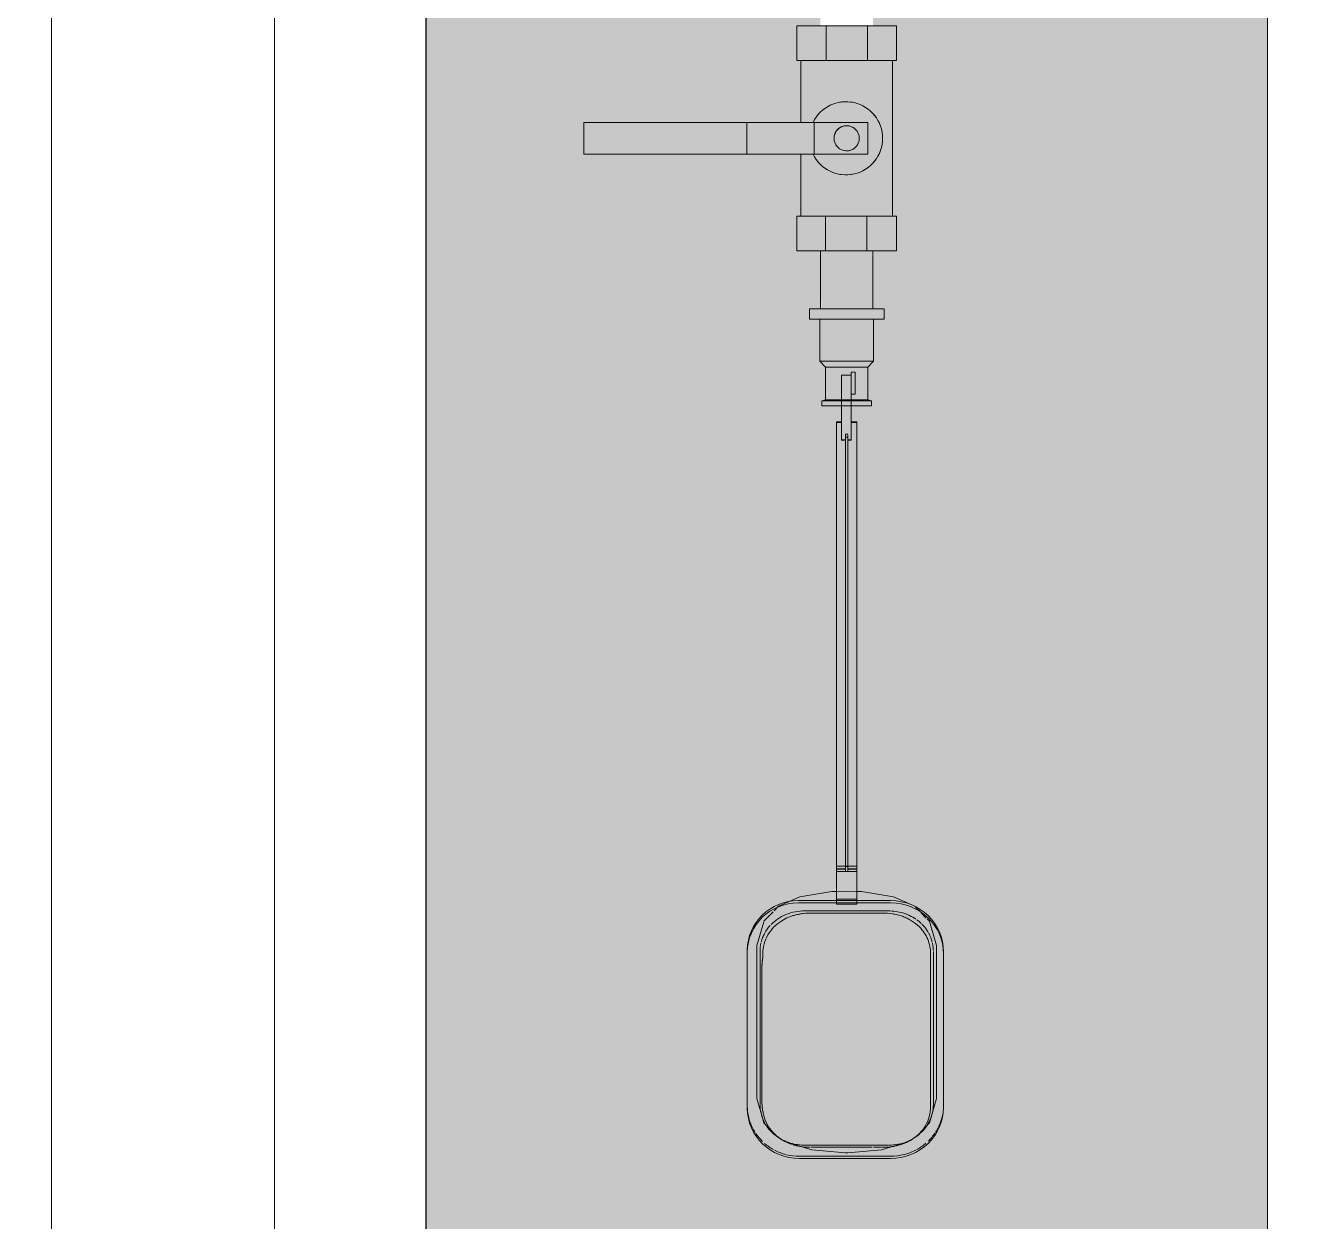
# Model space of a CAD drawing. Header units: metres. Extents: x 5 to 242, y -3 to 162.
# Drawn here: x 26.046 to 26.66, y 116.584 to 117.153 of the extents above; entities that cross this region are included whole.
import ezdxf

# ---------------------------------------------------------------- set-up
doc = ezdxf.new("R2010")
doc.units = ezdxf.units.M
doc.layers.add('1053_ARQ_BASE_MATADOURO_2_dwg', color=7, linetype='Continuous', lineweight=5, true_color=0x767676)
doc.layers.add('1053_ARQ_BASE_MATADOURO_dwg', color=7, linetype='Continuous', lineweight=5, true_color=0x767676)
for name, color, linetype, lineweight in [('A-DETL', 7, 'Continuous', 5), ('A-DETL-GENF', 7, 'Continuous', 5), ('A-PISO', 7, 'Continuous', 5), ('P-PIPE', 7, 'Continuous', 5), ('P-SANR-FIXT', 7, 'Continuous', 5)]:
    doc.layers.add(name, color=color, linetype=linetype, lineweight=lineweight)

# ---------------------------------------------------------------- blocks, each defined once
blk = doc.blocks.new('RES_Torneira de Boia haste ABS Fortlev - RES_Torneira de Boia haste ABS Fortlev-V3-CURRAL BOVINO')
at = {"layer": 'P-SANR-FIXT', "color": 9, "true_color": 0xc0c0c0}
for p, q in [((-0.01776, 0), (-0.01776, -0.00493)), ((0.01776, -0.00493), (0.01776, 0)), ((-0.01776, 0), (0.01776, 0)), ((0.01776, -0.00493), (-0.01776, -0.00493)), ((-0.01276, -0.00493), (-0.01276, -0.025)), ((0.01276, -0.025), (0.01276, -0.00493)), ((-0.01276, -0.025), (-0.01, -0.02776)), ((0.01276, -0.025), (-0.01276, -0.025)), ((-0.01, -0.02776), (-0.01, -0.04328)), ((0.01, -0.02776), (-0.01, -0.02776)), ((0.01, -0.02776), (0.01276, -0.025)), ((0.01, -0.04328), (0.01, -0.02776)), ((-0.01, -0.04328), (-0.01186, -0.04378)), ((-0.01186, -0.04378), (-0.01186, -0.04613)), ((0.01186, -0.04378), (-0.01186, -0.04378)), ((0.01186, -0.04613), (-0.01186, -0.04613)), ((0.01, -0.04328), (-0.01, -0.04328)), ((-0.00248, -0.05848), (-0.00248, -0.04613)), ((0.00219, -0.04613), (0.00219, -0.05848)), ((0.01186, -0.04378), (0.01, -0.04328)), ((0.01186, -0.04613), (0.01186, -0.04378)), ((-0.00478, -0.05388), (-0.00478, -0.05412)), ((-0.00248, -0.05388), (-0.00478, -0.05388)), ((-0.00478, -0.05412), (-0.00248, -0.05412)), ((-0.00478, -0.26663), (-0.00478, -0.05412)), ((0.00477, -0.05388), (0.00219, -0.05388)), ((0.00219, -0.05412), (0.00477, -0.05412)), ((0.00477, -0.05412), (0.00477, -0.05388)), ((0.00477, -0.26663), (0.00477, -0.05412)), ((-0.00248, -0.05848), (-0.00248, -0.06259)), ((-0.00053, -0.06102), (0.00053, -0.06102)), ((-0.00053, -0.26769), (-0.00053, -0.06102)), ((0.00053, -0.26769), (0.00053, -0.06102)), ((0.00219, -0.06259), (0.00219, -0.05848)), ((-0.00248, -0.06163), (-0.00248, -0.06255)), ((-0.00053, -0.06238), (-0.00248, -0.06238)), ((-0.00248, -0.06255), (-0.00053, -0.06255)), ((-0.00248, -0.06259), (-0.00053, -0.06259)), ((0.00219, -0.06238), (0.00053, -0.06238)), ((0.00053, -0.06255), (0.00219, -0.06255)), ((0.00053, -0.06259), (0.00219, -0.06259)), ((0.00219, -0.06255), (0.00219, -0.06163)), ((-0.00053, -0.26663), (-0.00478, -0.26663)), ((-0.00478, -0.26663), (-0.00478, -0.26769)), ((-0.00478, -0.26769), (0.00477, -0.26769)), ((-0.00478, -0.28324), (-0.00478, -0.26769)), ((0.00053, -0.26769), (-0.00053, -0.26769)), ((0.00477, -0.26663), (0.00053, -0.26663)), ((0.00477, -0.26769), (0.00477, -0.26663)), ((0.00477, -0.26769), (0.00477, -0.28324)), ((-0.02292, -0.28153), (-0.00478, -0.28153)), ((0.00477, -0.28153), (0.02089, -0.28153)), ((-0.00478, -0.28256), (-0.02292, -0.28256)), ((0, -0.28745), (-0.01693, -0.28745)), ((0.00477, -0.28324), (-0.00478, -0.28324)), ((0.01693, -0.28745), (0, -0.28745)), ((0.02089, -0.28256), (0.00477, -0.28256)), ((-0.04724, -0.30502), (-0.04724, -0.30606)), ((-0.04724, -0.30606), (-0.04724, -0.30502)), ((-0.04724, -0.30606), (-0.04724, -0.38018)), ((0.04606, -0.30687), (0.04606, -0.30583)), ((0.04606, -0.30583), (0.04606, -0.30667)), ((-0.04028, -0.37794), (-0.04028, -0.31282)), ((-0.03991, -0.30677), (-0.03991, -0.30878)), ((0.03991, -0.37951), (0.03991, -0.30677)), ((0.04606, -0.37981), (0.04606, -0.30687)), ((-0.03933, -0.38716), (-0.03401, -0.39308)), ((0.03933, -0.38716), (0.03401, -0.39308)), ((-0.02246, -0.40413), (0.02088, -0.40413))]:
    blk.add_line(p, q, dxfattribs=at)
at = {"layer": 'P-SANR-FIXT', "color": 254, "true_color": 0xd3d3d3}
for p, q in [((-0.01776, 0), (-0.01256, 0)), ((-0.01651, -0.00493), (-0.01776, -0.00493)), ((-0.01294, -0.00493), (-0.01641, -0.00493)), ((-0.00974, -0.00493), (-0.01275, -0.00493)), ((0, -0.00493), (-0.00902, -0.00493)), ((0.00902, -0.00493), (0, -0.00493)), ((0.01275, -0.00493), (0.00974, -0.00493)), ((0.01256, 0), (0.01776, 0)), ((0.01776, -0.00493), (0.01294, -0.00493)), ((0.00313, -0.03022), (0.00219, -0.03025)), ((0.00219, -0.03025), (0.00219, -0.04064)), ((0.00219, -0.03025), (0.00219, -0.03076)), ((0.00403, -0.03017), (0.00343, -0.0302)), ((0.00403, -0.04071), (0.00403, -0.03017)), ((0.00403, -0.03076), (0.00403, -0.03017)), ((0.00219, -0.03166), (-0.00248, -0.03166)), ((-0.00248, -0.03166), (-0.00248, -0.03172)), ((-0.00248, -0.03167), (-0.00248, -0.03181)), ((-0.00248, -0.03172), (-0.00248, -0.03195)), ((-0.00248, -0.03195), (-0.00248, -0.03236)), ((-0.00248, -0.03236), (-0.00248, -0.03292)), ((-0.00248, -0.03292), (-0.00248, -0.0336)), ((-0.00248, -0.0336), (-0.00248, -0.03435)), ((-0.00248, -0.03435), (-0.00248, -0.03513)), ((-0.00248, -0.03513), (-0.00248, -0.0359)), ((-0.00248, -0.04328), (-0.00248, -0.0359)), ((0.00219, -0.03076), (0.00219, -0.03152)), ((0.00219, -0.03236), (0.00219, -0.03166)), ((0.00219, -0.03513), (0.00219, -0.03236)), ((0.00219, -0.0359), (0.00219, -0.03513)), ((0.00219, -0.0359), (0.00219, -0.04031)), ((0.00403, -0.03763), (0.00403, -0.03076)), ((0.00219, -0.04031), (0.00219, -0.04064)), ((0.00219, -0.04031), (0.00219, -0.04328)), ((0.00219, -0.04064), (0.00313, -0.04067)), ((0.00313, -0.04067), (0.00403, -0.04071)), ((0.00403, -0.04013), (0.00403, -0.03763)), ((0.00403, -0.04071), (0.00403, -0.04013)), ((-0.00839, -0.04613), (-0.01186, -0.04613)), ((0, -0.04613), (-0.00839, -0.04613)), ((-0.00248, -0.04613), (-0.00248, -0.04378)), ((-0.00248, -0.04613), (-0.00248, -0.05358)), ((0.01186, -0.04613), (0, -0.04613)), ((0.00219, -0.04378), (0.00219, -0.04613)), ((0.00219, -0.05358), (0.00219, -0.04613)), ((-0.00478, -0.26639), (-0.00478, -0.05412)), ((-0.00248, -0.05388), (-0.00248, -0.05412)), ((-0.00248, -0.05412), (-0.00248, -0.06163)), ((0.00219, -0.05412), (0.00219, -0.05388)), ((0.00219, -0.06163), (0.00219, -0.05412)), ((0.00477, -0.05412), (0.00477, -0.26639)), ((0.00053, -0.05973), (-0.00053, -0.05973)), ((-0.00053, -0.05973), (-0.00053, -0.06091)), ((-0.00053, -0.06102), (-0.00053, -0.05973)), ((-0.00053, -0.06102), (-0.00053, -0.06259)), ((0.00053, -0.06255), (0.00053, -0.06003)), ((0.00053, -0.06091), (0.00053, -0.06005)), ((0.00053, -0.06177), (0.00053, -0.06102)), ((0.00053, -0.06238), (0.00053, -0.06103)), ((-0.00248, -0.06238), (-0.00248, -0.06163)), ((-0.00248, -0.06187), (-0.00248, -0.06238)), ((-0.00053, -0.06255), (-0.00053, -0.06177)), ((-0.00053, -0.06181), (-0.00053, -0.06238)), ((-0.00053, -0.26663), (-0.00053, -0.06255)), ((0.00053, -0.06259), (0.00053, -0.06177)), ((0.00053, -0.26663), (0.00053, -0.06255)), ((0.00219, -0.06163), (0.00219, -0.06238)), ((0.00219, -0.06238), (0.00219, -0.06187)), ((-0.00478, -0.2652), (-0.00478, -0.26663)), ((-0.00478, -0.26639), (-0.00053, -0.26639)), ((-0.00478, -0.28075), (-0.00478, -0.26663)), ((-0.00054, -0.2652), (-0.00477, -0.2652)), ((0.00053, -0.2652), (-0.00053, -0.2652)), ((-0.00053, -0.26533), (0.00053, -0.26533)), ((-0.00053, -0.26769), (-0.00053, -0.26663)), ((0.00053, -0.26639), (0.00476, -0.26639)), ((0.00053, -0.26663), (0.00053, -0.26769)), ((0.00475, -0.2652), (0.00054, -0.2652)), ((0.00477, -0.26663), (0.00477, -0.2652)), ((0.00477, -0.28075), (0.00477, -0.26663)), ((-0.00478, -0.27717), (0, -0.27701)), ((-0.00478, -0.28075), (0.00477, -0.28075)), ((-0.00478, -0.28153), (-0.00478, -0.28075)), ((-0.00478, -0.28153), (0.00477, -0.28153)), ((-0.00478, -0.28256), (-0.00478, -0.28153)), ((0.00477, -0.27717), (0, -0.27701)), ((0.00477, -0.28075), (0.00477, -0.28153)), ((0.00477, -0.28153), (0.00477, -0.28256)), ((-0.03933, -0.29134), (-0.03501, -0.28691)), ((-0.01978, -0.28642), (0, -0.28642)), ((0.00477, -0.28256), (-0.00478, -0.28256)), ((-0.00478, -0.28324), (-0.00478, -0.28256)), ((0, -0.28642), (0.01978, -0.28642)), ((0.00477, -0.28256), (0.00477, -0.28324)), ((0.03517, -0.28707), (0.03277, -0.28462)), ((0.03785, -0.28983), (0.03541, -0.28732)), ((-0.04266, -0.30287), (-0.03942, -0.29165)), ((-0.04724, -0.37915), (-0.04724, -0.30606)), ((-0.04266, -0.30287), (-0.04266, -0.3065)), ((-0.04266, -0.30667), (-0.04266, -0.37562)), ((-0.0412, -0.30665), (-0.0412, -0.30574)), ((-0.0412, -0.37823), (-0.0412, -0.30667)), ((0.0412, -0.30574), (0.0412, -0.30667)), ((0.04266, -0.30667), (0.04266, -0.30287)), ((-0.04028, -0.31282), (-0.04028, -0.37768)), ((0.0412, -0.30679), (0.0412, -0.37848)), ((0.04266, -0.37562), (0.04266, -0.30681)), ((0.04606, -0.30687), (0.04606, -0.37878)), ((-0.04266, -0.37562), (-0.04125, -0.38048)), ((0.04266, -0.37562), (0.03933, -0.38716)), ((-0.04118, -0.38073), (-0.03933, -0.38716)), ((0, -0.3978), (-0.01978, -0.3978)), ((0.01978, -0.3978), (0, -0.3978)), ((0.02088, -0.40309), (-0.02236, -0.40309)), ((-0.01693, -0.39883), (0, -0.39883)), ((0, -0.39883), (0.01209, -0.39883)), ((0.01272, -0.39883), (0.01652, -0.39883))]:
    blk.add_line(p, q, dxfattribs=at)
at = {"layer": 'P-SANR-FIXT', "color": 254, "true_color": 0xe0e0e0}
for p, q in [((-0.01061, -0.00493), (-0.01275, -0.00493)), ((-0.01036, -0.00493), (-0.01256, -0.00493)), ((-0.00729, -0.00493), (-0.0095, -0.00493)), ((-0.00709, -0.00493), (-0.00902, -0.00493)), ((0.0068, -0.00493), (-0.0068, -0.00493)), ((0.00663, -0.00493), (-0.00663, -0.00493)), ((0.00902, -0.00493), (0.00709, -0.00493)), ((0.0095, -0.00493), (0.00729, -0.00493)), ((0.01256, -0.00493), (0.01036, -0.00493)), ((0.01275, -0.00493), (0.01061, -0.00493)), ((-0.01229, -0.025), (-0.01276, -0.025)), ((0.01276, -0.025), (-0.01179, -0.025)), ((0.01, -0.02776), (-0.01, -0.02776)), ((-0.00248, -0.0336), (-0.00248, -0.04328)), ((0.00219, -0.03213), (0.00219, -0.03181)), ((0.00219, -0.03513), (0.00219, -0.0336)), ((0.00219, -0.03435), (0.00219, -0.03513)), ((0.00219, -0.03591), (0.00219, -0.03522)), ((0.00219, -0.04328), (0.00219, -0.03522)), ((0.00219, -0.04013), (0.00219, -0.03639)), ((0.00219, -0.04031), (0.00219, -0.04013)), ((0.01186, -0.04378), (-0.01186, -0.04378)), ((0.01, -0.04328), (-0.01, -0.04328)), ((-0.00248, -0.04378), (-0.00248, -0.04613)), ((0.00219, -0.04613), (0.00219, -0.04378)), ((-0.00248, -0.0541), (-0.00248, -0.05849)), ((-0.00248, -0.06163), (-0.00248, -0.05412)), ((0.00219, -0.05849), (0.00219, -0.0541)), ((0.00219, -0.05412), (0.00219, -0.06163)), ((-0.00248, -0.05886), (-0.00248, -0.05972)), ((-0.00248, -0.06007), (-0.00248, -0.0608)), ((-0.00053, -0.06177), (-0.00053, -0.06102)), ((-0.00053, -0.06103), (-0.00053, -0.06177)), ((0.00219, -0.05972), (0.00219, -0.05886)), ((0.00219, -0.0608), (0.00219, -0.06007)), ((-0.00053, -0.26533), (-0.00053, -0.06255)), ((-0.00053, -0.26639), (-0.00053, -0.06255)), ((0.00053, -0.26639), (0.00053, -0.06255)), ((0.00053, -0.26533), (0.00053, -0.06255)), ((-0.00478, -0.26663), (-0.00478, -0.2652)), ((-0.00478, -0.26663), (-0.00478, -0.26639)), ((-0.00053, -0.26639), (-0.00053, -0.26533)), ((0.00053, -0.26533), (0.00053, -0.26639)), ((0.00477, -0.26663), (0.00477, -0.2652)), ((0.00477, -0.26639), (0.00477, -0.26663))]:
    blk.add_line(p, q, dxfattribs=at)
at = {"layer": 'P-SANR-FIXT', "color": 254, "true_color": 0xe9e9e9}
blk.add_line((-0.00248, -0.03181), (-0.00248, -0.03213), dxfattribs=at)
at = {"layer": 'P-SANR-FIXT', "color": 7, "true_color": 0xefefef}
for p, q in [((-0.00248, -0.03213), (-0.00248, -0.03262)), ((0.00219, -0.03262), (0.00219, -0.03213))]:
    blk.add_line(p, q, dxfattribs=at)
at = {"layer": 'P-SANR-FIXT', "color": 254, "true_color": 0xd3d3d3, "flags": 128}
for points in [[(-0.03452, -0.28641), (-0.03238, -0.28422), (-0.02773, -0.28214)], [(0.04266, -0.30287), (0.03933, -0.29134), (0.03821, -0.29019)]]:
    blk.add_lwpolyline(points, dxfattribs=at)
at = {"layer": 'P-SANR-FIXT', "color": 9, "true_color": 0xc0c0c0, "flags": 128}
for points in [[(-0.0273, -0.28195), (-0.02231, -0.27971), (-0.00704, -0.27724), (-0.00478, -0.27717)], [(0.03238, -0.28422), (0.02231, -0.27971), (0.00704, -0.27724), (0.00477, -0.27717)], [(-0.02906, -0.39621), (-0.01661, -0.40009), (-0.00062, -0.40148), (0, -0.40148)], [(0.02906, -0.39621), (0.0166, -0.40009), (0.00062, -0.40148), (0, -0.40148)]]:
    blk.add_lwpolyline(points, dxfattribs=at)
at = {"layer": 'P-SANR-FIXT', "color": 9, "true_color": 0xc0c0c0}
for centre, major_axis, start_param, end_param in [((-0.02292, -0.30502), (-0.02432, 0), 4.712389, 6.283185), ((0.02089, -0.30583), (0.02516, 0), 0, 1.570796), ((-0.02292, -0.30606), (-0.02432, 0), 4.712389, 6.283185), ((0.02089, -0.30687), (0.02516, 0), 0, 1.570796), ((-0.01621, -0.31282), (-0.02407, 0), 6.10878, 6.283185), ((-0.02246, -0.38018), (0.02479, 0), 3.141593, 4.712389), ((-0.02058, -0.37794), (0.01969, 0), 3.141593, 3.414756), ((0.02088, -0.37981), (-0.02517, 0), 1.570796, 3.141593)]:
    blk.add_ellipse(centre, major_axis=major_axis, ratio=0.965926, start_param=start_param, end_param=end_param, dxfattribs=at)
at = {"layer": 'P-SANR-FIXT', "color": 254, "true_color": 0xd3d3d3}
for centre, major_axis, start_param, end_param in [((-0.02246, -0.37915), (0.02479, 0), 3.187684, 3.442263), ((0.02088, -0.37878), (0.02517, 0), 5.980889, 6.235986), ((0.02088, -0.37878), (-0.02517, 0), 3.098808, 3.141593), ((0.02088, -0.37878), (0.02517, 0), 5.724358, 5.96812), ((-0.02246, -0.37915), (0.02479, 0), 3.453591, 3.699502), ((-0.02246, -0.37915), (0.02479, 0), 3.7177, 3.926991), ((0.02088, -0.37878), (0.02517, 0), 5.497787, 5.704231), ((-0.02246, -0.37915), (0.02479, 0), 3.980101, 4.18879), ((0.02088, -0.37878), (0.02517, 0), 5.235988, 5.444011), ((-0.02246, -0.37915), (0.02479, 0), 4.210492, 4.45059), ((-0.02246, -0.37915), (0.02479, 0), 4.464124, 4.712389), ((0.02088, -0.37878), (0.02517, 0), 4.718906, 4.967777), ((0.02088, -0.37878), (0.02517, 0), 4.974188, 5.218268)]:
    blk.add_ellipse(centre, major_axis=major_axis, ratio=0.965926, start_param=start_param, end_param=end_param, dxfattribs=at)
at = {"layer": 'P-SANR-FIXT', "color": 9, "true_color": 0xc0c0c0}
for points, knots in [([(-0.01693, -0.28745), (-0.01815, -0.28744), (-0.01997, -0.28753), (-0.02235, -0.28789), (-0.02414, -0.28826), (-0.0259, -0.28876), (-0.02816, -0.2896), (-0.03051, -0.29079), (-0.03281, -0.29241), (-0.03519, -0.29453), (-0.03763, -0.29769), (-0.03949, -0.30209), (-0.03991, -0.30517), (-0.03991, -0.30677)], [-1, -1, -1, -1, -0.892857, -0.839286, -0.785714, -0.732143, -0.678571, -0.571429, -0.5, -0.428571, -0.285714, -0.142857, 0, 0, 0, 0]), ([(0.03991, -0.30677), (0.03991, -0.30557), (0.03967, -0.30324), (0.03862, -0.29986), (0.03692, -0.29673), (0.03438, -0.29365), (0.03154, -0.2914), (0.02871, -0.28987), (0.02647, -0.28894), (0.02415, -0.28825), (0.02095, -0.28761), (0.01856, -0.28743), (0.01693, -0.28745)], [-1, -1, -1, -1, -0.892857, -0.785714, -0.678571, -0.571429, -0.428571, -0.357143, -0.285714, -0.214286, -0.142857, 0, 0, 0, 0]), ([(0.0256, -0.3976), (0.0257, -0.39757), (0.02637, -0.39735), (0.02816, -0.39668), (0.03051, -0.3955), (0.0328, -0.39388), (0.03519, -0.39176), (0.03763, -0.3886), (0.03949, -0.3842), (0.03991, -0.38111), (0.03991, -0.37951)], [-0.7408646, -0.7408646, -0.7408646, -0.7408646, -0.7321429, -0.6785714, -0.5714286, -0.5, -0.4285714, -0.2857143, -0.1428571, 0, 0, 0, 0]), ([(-0.03955, -0.38307), (-0.0392, -0.3847), (-0.03812, -0.38775), (-0.03524, -0.39184), (-0.03205, -0.39454), (-0.02915, -0.39621), (-0.02725, -0.39704), (-0.02609, -0.39744), (-0.02572, -0.39756)], [-1, -1, -1, -1, -0.8333333, -0.6666667, -0.5, -0.4166667, -0.3333333, -0.2949157, -0.2949157, -0.2949157, -0.2949157])]:
    blk.add_open_spline(points, degree=3, knots=knots, dxfattribs=at)
at = {"layer": 'P-SANR-FIXT', "color": 254, "true_color": 0xd3d3d3}
for points in [[(-0.03293, -0.29034), (-0.03167, -0.28946), (-0.02894, -0.28799), (-0.02443, -0.28669), (-0.02135, -0.28641), (-0.01978, -0.28642)], [(-0.03895, -0.297), (-0.03824, -0.2957), (-0.03737, -0.29447), (-0.03637, -0.29336)], [(-0.03593, -0.29289), (-0.03502, -0.29194), (-0.03401, -0.29109), (-0.03293, -0.29034)], [(0.03329, -0.29059), (0.03407, -0.29116), (0.0348, -0.29177), (0.03548, -0.29244)], [(0.03579, -0.29274), (0.03599, -0.29294), (0.03618, -0.29315), (0.03637, -0.29336)], [(0.03637, -0.29336), (0.03736, -0.29445), (0.03821, -0.29565), (0.03892, -0.29693)], [(-0.04064, -0.30126), (-0.04045, -0.30054), (-0.03999, -0.29911), (-0.03936, -0.29774), (-0.039, -0.29708)], [(0.039, -0.29707), (0.03972, -0.2984), (0.04027, -0.29982), (0.04064, -0.30128)], [(-0.0412, -0.30574), (-0.0412, -0.30435), (-0.04104, -0.303), (-0.04074, -0.30168)], [(0.04075, -0.30175), (0.04102, -0.30291), (0.04116, -0.3041), (0.0412, -0.30531)], [(-0.0402, -0.31077), (-0.04025, -0.31133), (-0.04027, -0.31193), (-0.04028, -0.31256)], [(-0.03991, -0.30878), (-0.04003, -0.30933), (-0.04012, -0.30992), (-0.04018, -0.31055)], [(-0.04071, -0.38265), (-0.04103, -0.38129), (-0.0412, -0.37991), (-0.0412, -0.37848)], [(-0.04026, -0.37848), (-0.04025, -0.37875), (-0.04023, -0.37903), (-0.04021, -0.3793)], [(-0.04021, -0.3793), (-0.04016, -0.37994), (-0.04, -0.38121), (-0.03972, -0.38245), (-0.03955, -0.38307)], [(0.0412, -0.37848), (0.0412, -0.38001), (0.04101, -0.38151), (0.04064, -0.38296)], [(-0.039, -0.38715), (-0.03962, -0.38599), (-0.04012, -0.38476), (-0.04049, -0.38351)], [(-0.02194, -0.39845), (-0.02041, -0.3987), (-0.01887, -0.39883), (-0.0173, -0.39883)]]:
    blk.add_open_spline(points, degree=3, dxfattribs=at)
for points, knots in [([(0.01978, -0.28642), (0.02214, -0.28641), (0.02501, -0.28681), (0.02786, -0.28775), (0.02848, -0.28798), (0.02855, -0.28801)], [-1, -1, -1, -1, -0.7857143, -0.7321429, -0.7249179, -0.7249179, -0.7249179, -0.7249179]), ([(0.02887, -0.28814), (0.02922, -0.28829), (0.03063, -0.28891), (0.03198, -0.28968), (0.03293, -0.29034)], [-0.7142857, -0.7142857, -0.7142857, -0.7142857, -0.6785714, -0.5714286, -0.5714286, -0.5714286, -0.5714286]), ([(0.04051, -0.38343), (0.04035, -0.38399), (0.03978, -0.38568), (0.03896, -0.38729), (0.0383, -0.38832)], [-0.841406, -0.841406, -0.841406, -0.841406, -0.7857143, -0.6713458, -0.6713458, -0.6713458, -0.6713458]), ([(-0.0355, -0.39176), (-0.0358, -0.39147), (-0.0369, -0.39033), (-0.03785, -0.38906), (-0.03846, -0.38807)], [-0.4677413, -0.4677413, -0.4677413, -0.4677413, -0.4285714, -0.3192186, -0.3192186, -0.3192186, -0.3192186]), ([(-0.02948, -0.39581), (-0.02962, -0.39575), (-0.03082, -0.3952), (-0.03287, -0.39402), (-0.03457, -0.39265), (-0.03531, -0.39194)], [-0.6935535, -0.6935535, -0.6935535, -0.6935535, -0.6785714, -0.5714286, -0.4758722, -0.4758722, -0.4758722, -0.4758722]), ([(0.03796, -0.38883), (0.03748, -0.38954), (0.03667, -0.39057), (0.03577, -0.3915), (0.03545, -0.39181)], [-0.6521796, -0.6521796, -0.6521796, -0.6521796, -0.5714286, -0.5302787, -0.5302787, -0.5302787, -0.5302787]), ([(-0.01978, -0.3978), (-0.02213, -0.39781), (-0.025, -0.39741), (-0.02786, -0.39647), (-0.02849, -0.39623), (-0.02857, -0.3962)], [-1, -1, -1, -1, -0.7857143, -0.7321429, -0.724018, -0.724018, -0.724018, -0.724018]), ([(-0.02551, -0.39762), (-0.02515, -0.39773), (-0.02409, -0.39803), (-0.02302, -0.39826), (-0.02231, -0.39839)], [-0.2874964, -0.2874964, -0.2874964, -0.2874964, -0.25, -0.1788374, -0.1788374, -0.1788374, -0.1788374]), ([(0.01693, -0.39883), (0.01815, -0.39885), (0.01996, -0.39875), (0.02235, -0.3984), (0.02392, -0.39807), (0.02488, -0.39781), (0.02525, -0.3977)], [-1, -1, -1, -1, -0.8928571, -0.8392857, -0.7857143, -0.7518662, -0.7518662, -0.7518662, -0.7518662]), ([(0.03439, -0.39277), (0.03392, -0.39316), (0.03221, -0.39446), (0.02893, -0.39623), (0.02447, -0.39751), (0.02146, -0.3978), (0.01996, -0.3978)], [-0.4857725, -0.4857725, -0.4857725, -0.4857725, -0.4285714, -0.2857143, -0.1428571, -0.0054954, -0.0054954, -0.0054954, -0.0054954])]:
    blk.add_open_spline(points, degree=3, knots=knots, dxfattribs=at)
at = {"layer": 'P-SANR-FIXT', "color": 9, "true_color": 0xc0c0c0}
blk.add_open_spline([(-0.02886, -0.39608), (-0.02907, -0.39599), (-0.02927, -0.39591), (-0.02948, -0.39581)], degree=3, dxfattribs=at)
blk = doc.blocks.new('Valvula esfera BSP-PN30 - Válvula Esfera BSP - TupyValve - Válvula Esfera BSP TupyValve PN30 Plena-3956555-CURRAL BOVINO')
at = {"layer": 'P-PIPE'}
for p, q in [((-0.0237, 0.0905), (-0.00972, 0.0905)), ((-0.0237, 0.0905), (-0.0237, 0.074)), ((-0.00972, 0.0905), (0.00991, 0.0905)), ((-0.00972, 0.0905), (-0.00972, 0.074)), ((0.00991, 0.0905), (0.0237, 0.0905)), ((0.00991, 0.0905), (0.00991, 0.074)), ((0.0237, 0.0905), (0.0237, 0.074)), ((-0.00972, 0.074), (-0.0237, 0.074)), ((-0.0218, 0.074), (-0.0218, 0.0445)), ((0.00991, 0.074), (-0.00972, 0.074)), ((0.0237, 0.074), (0.00991, 0.074)), ((0.0218, 0), (0.0218, 0.074)), ((-0.125, 0.0445), (-0.0474, 0.0445)), ((-0.125, 0.0445), (-0.125, 0.0295)), ((-0.0474, 0.0445), (-0.0154, 0.0445)), ((-0.0474, 0.0445), (-0.0474, 0.0295)), ((-0.0154, 0.0445), (0.01, 0.0445)), ((-0.0154, 0.0445), (-0.0154, 0.0295)), ((0.01, 0.0445), (0.01, 0.0295)), ((-0.0474, 0.0295), (-0.125, 0.0295)), ((-0.0154, 0.0295), (-0.0474, 0.0295)), ((-0.0218, 0.0295), (-0.0218, 0)), ((0.01, 0.0295), (-0.0154, 0.0295)), ((-0.0237, 0), (-0.01002, 0)), ((-0.0237, 0), (-0.0237, -0.0165)), ((-0.01002, 0), (0.00962, 0)), ((-0.01002, 0), (-0.01002, -0.0165)), ((0.00962, 0), (0.0237, 0)), ((0.00962, 0), (0.00962, -0.0165)), ((0.0237, 0), (0.0237, -0.0165)), ((-0.01002, -0.0165), (-0.0237, -0.0165)), ((0.00962, -0.0165), (-0.01002, -0.0165)), ((0.0237, -0.0165), (0.00962, -0.0165))]:
    blk.add_line(p, q, dxfattribs=at)
for centre, radius, start, end in [((-0.00034, 0.037), 0.0174, 360, 154.28924), ((0, 0.037), 0.006, 360, 180), ((0, 0.037), 0.006, 45, 180), ((-0.00034, 0.037), 0.0174, 205.71076, 360), ((0, 0.037), 0.006, 180, 360), ((0, 0.037), 0.006, 180, 225), ((0, 0.037), 0.006, 255, 345)]:
    blk.add_arc(centre, radius, start, end, dxfattribs=at)
for points in [[(-0.01009, 0.05142), (-0.00986, 0.05157), (-0.00963, 0.05172), (-0.00939, 0.05186)], [(-0.00367, 0.05408), (-0.00336, 0.05414), (-0.00305, 0.05419), (-0.00274, 0.05423)], [(0.00178, 0.05426), (0.00209, 0.05423), (0.0024, 0.05418), (0.00271, 0.05413)], [(-0.0144, 0.04726), (-0.01419, 0.04754), (-0.01398, 0.04782), (-0.01376, 0.04809)], [(0.01299, 0.04818), (0.01322, 0.04791), (0.01343, 0.04763), (0.01364, 0.04735)], [(-0.01376, 0.02591), (-0.01398, 0.02618), (-0.01419, 0.02646), (-0.0144, 0.02674)], [(0.01364, 0.02665), (0.01343, 0.02637), (0.01322, 0.02609), (0.01299, 0.02582)], [(-0.00939, 0.02214), (-0.00963, 0.02228), (-0.00986, 0.02243), (-0.01009, 0.02258)], [(-0.00274, 0.01977), (-0.00305, 0.01981), (-0.00336, 0.01986), (-0.00367, 0.01992)], [(0.00271, 0.01987), (0.0024, 0.01982), (0.00209, 0.01977), (0.00177, 0.01974)]]:
    blk.add_open_spline(points, degree=3, dxfattribs=at)
for points, knots in [([(0.01556, 0.04411), (0.01569, 0.04379), (0.0159, 0.04327), (0.01607, 0.04274), (0.01613, 0.04254)], [0.86929058, 0.86929058, 0.86929058, 0.86929058, 0.88888889, 0.90070233, 0.90070233, 0.90070233, 0.90070233]), ([(0.01613, 0.03146), (0.01607, 0.03126), (0.0159, 0.03073), (0.01569, 0.03021), (0.01556, 0.02989)], [0.09929767, 0.09929767, 0.09929767, 0.09929767, 0.11111111, 0.13070942, 0.13070942, 0.13070942, 0.13070942])]:
    blk.add_open_spline(points, degree=3, knots=knots, dxfattribs=at)
blk = doc.blocks.new('1053_ARQ_BASE_MATADOURO_dwg-3625622-CURRAL BOVINO')
at = {"color": 253, "lineweight": 5, "true_color": 0xaaaaaa, "flags": 128}
for points in [[(127.54312, 109.81418), (127.14312, 109.81418), (127.14312, 117.31418), (127.32732, 117.31418)], [(127.35892, 117.31418), (127.54312, 117.31418), (127.54312, 109.81418)]]:
    blk.add_lwpolyline(points, dxfattribs=at)
blk = doc.blocks.new('1053_ARQ_BASE_MATADOURO_2_dwg-3637054-CURRAL BOVINO')
at = {"layer": 'A-PISO', "color": 253, "true_color": 0xaaaaaa}
for p, q in [((126.96512, 84.12815), (126.96512, 80.50315)), ((127.07112, 84.12815), (127.07112, 80.50315)), ((127.54312, 84.12815), (127.54312, 76.62815))]:
    blk.add_line(p, q, dxfattribs=at)
at = {"layer": 'A-PISO', "color": 253, "lineweight": 30, "true_color": 0xaaaaaa, "flags": 128}
blk.add_lwpolyline([(126.14312, 84.32642), (127.14312, 84.32642), (127.14312, 70.72642), (126.14312, 70.72642)], close=True, dxfattribs=at)
at = {"layer": 'A-PISO', "color": 253, "true_color": 0xaaaaaa, "flags": 128}
blk.add_lwpolyline([(127.14312, 80.50315), (127.14312, 84.12815), (127.32732, 84.12815)], dxfattribs=at)

msp = doc.modelspace()

# ---------------------------------------------------------------- hatches: boundary and pattern name
at = {"layer": 'A-DETL-GENF', "true_color": 0xbfdfff}
h = msp.add_hatch(color=254, dxfattribs=at)
h.paths.add_polyline_path([(36.30292, 99.21418), (36.50292, 99.21418), (36.50292, 103.21418), (36.41542, 103.21418), (36.41542, 103.17314), (36.42662, 103.17314), (36.42662, 103.15664), (36.42472, 103.15664), (36.42472, 103.08264), (36.42662, 103.08264), (36.42662, 103.06614), (36.41542, 103.06614), (36.41499, 103.02368), (36.39042, 103.02391), (36.39042, 103.06614), (36.37922, 103.06614), (36.37922, 103.08264), (36.38112, 103.08264), (36.38112, 103.11214), (36.30292, 103.11214), (36.30292, 101.90792)])
h.paths.add_polyline_path([(27.20292, 99.21418), (27.20292, 103.21418), (27.11542, 103.21418), (27.11542, 103.17314), (27.12662, 103.17314), (27.12662, 103.15664), (27.12472, 103.15664), (27.12472, 103.08264), (27.12662, 103.08264), (27.12662, 103.06614), (27.11542, 103.06614), (27.11499, 103.02368), (27.09042, 103.02391), (27.09042, 103.06614), (27.07922, 103.06614), (27.07922, 103.08264), (27.08112, 103.08264), (27.08112, 103.11214), (27.00292, 103.11214), (27.00292, 99.21418)])
h.paths.add_polyline_path([(40.55292, 99.21418), (40.75292, 99.21418), (40.75292, 103.21418), (40.66542, 103.21418), (40.66542, 103.17314), (40.67662, 103.17314), (40.67662, 103.15664), (40.67472, 103.15664), (40.67472, 103.08264), (40.67662, 103.08264), (40.67662, 103.06614), (40.66542, 103.06614), (40.66499, 103.02368), (40.64042, 103.02391), (40.64042, 103.06614), (40.62922, 103.06614), (40.62922, 103.08264), (40.63112, 103.08264), (40.63112, 103.11214), (40.55292, 103.11214), (40.55292, 100.22422)])
h.paths.add_polyline_path([(29.75292, 99.21418), (29.95292, 99.21418), (29.95292, 103.21418), (29.86542, 103.21418), (29.86542, 103.17314), (29.87662, 103.17314), (29.87662, 103.15664), (29.87472, 103.15664), (29.87472, 103.08264), (29.87662, 103.08264), (29.87662, 103.06614), (29.86542, 103.06614), (29.86499, 103.02368), (29.84042, 103.02391), (29.84042, 103.06614), (29.82922, 103.06614), (29.82922, 103.08264), (29.83112, 103.08264), (29.83112, 103.11214), (29.75292, 103.11214), (29.75292, 100.35821)])
h.paths.add_polyline_path([(40.55727, 103.12714), (40.63112, 103.12714), (40.63112, 103.15664), (40.62922, 103.15664), (40.62922, 103.17314), (40.64042, 103.17314), (40.64042, 103.21418), (40.55292, 103.21418), (40.55292, 103.12714)])
h.paths.add_polyline_path([(36.30727, 103.12714), (36.38112, 103.12714), (36.38112, 103.15664), (36.37922, 103.15664), (36.37922, 103.17314), (36.39042, 103.17314), (36.39042, 103.21418), (36.30292, 103.21418), (36.30292, 103.12714)])
h.paths.add_polyline_path([(29.75727, 103.12714), (29.83112, 103.12714), (29.83112, 103.15664), (29.82922, 103.15664), (29.82922, 103.17314), (29.84042, 103.17314), (29.84042, 103.21418), (29.75292, 103.21418), (29.75292, 103.12714)])
h.paths.add_polyline_path([(27.00292, 103.12714), (27.08112, 103.12714), (27.08112, 103.15664), (27.07922, 103.15664), (27.07922, 103.17314), (27.09042, 103.17314), (27.09042, 103.21418), (27.00292, 103.21418)])
h.paths.add_polyline_path([(21.87615, 106.81418), (22.88663, 106.81418), (22.88663, 107.21418), (17.73663, 107.21418), (17.73663, 107.02668), (17.90313, 107.02668), (17.90313, 107.03788), (17.91963, 107.03788), (17.91963, 107.03598), (17.99363, 107.03598), (17.99363, 107.03788), (18.01013, 107.03788), (18.01013, 107.02668), (18.03663, 107.02626), (18.0364, 107.00168), (18.01013, 107.00168), (18.01013, 106.99048), (17.99363, 106.99048), (17.99363, 106.99238), (17.96413, 106.99238), (17.96413, 106.88918), (17.94913, 106.88918), (17.94899, 106.99238), (17.91963, 106.99238), (17.91963, 106.99048), (17.90313, 106.99048), (17.90313, 107.00168), (17.73663, 107.00168), (17.73663, 106.81418), (21.87371, 106.81418)])
h.paths.add_polyline_path([(18.06574, 109.81418), (18.13663, 109.81418), (18.13663, 117.31418), (17.94913, 117.31393), (17.94913, 117.15268), (17.96033, 117.15268), (17.96033, 117.13618), (17.95843, 117.13618), (17.95843, 117.06218), (17.96033, 117.06218), (17.96033, 117.04568), (17.94913, 117.04568), (17.9487, 117.01813), (17.92413, 117.01836), (17.92413, 117.04568), (17.91293, 117.04568), (17.91293, 117.06218), (17.91483, 117.06218), (17.91483, 117.09168), (17.81163, 117.09168), (17.81163, 117.10668), (17.91483, 117.10668), (17.91483, 117.13618), (17.91293, 117.13618), (17.91293, 117.15268), (17.92413, 117.15268), (17.92413, 117.31418), (17.74134, 117.31418), (17.74134, 109.81418)])
h.paths.add_polyline_path([(26.23663, 109.81418), (26.63663, 109.81418), (26.63663, 117.31418), (26.44913, 117.31393), (26.44913, 117.15268), (26.46033, 117.15268), (26.46033, 117.13618), (26.45843, 117.13618), (26.45843, 117.06218), (26.46033, 117.06218), (26.46033, 117.04568), (26.44913, 117.04568), (26.4487, 117.01813), (26.42413, 117.01836), (26.42413, 117.04568), (26.41293, 117.04568), (26.41293, 117.06218), (26.41483, 117.06218), (26.41483, 117.09168), (26.31163, 117.09168), (26.31163, 117.10668), (26.41483, 117.10668), (26.41483, 117.13618), (26.41293, 117.13618), (26.41293, 117.15268), (26.42413, 117.15268), (26.42413, 117.31418), (26.23663, 117.31418), (26.23663, 112.92451)])
h = msp.add_hatch(color=254, dxfattribs=at)
h.paths.add_polyline_path([(40.6429, 103.06614), (40.67662, 103.06614), (40.67662, 103.08264), (40.67472, 103.08264), (40.67472, 103.15664), (40.67662, 103.15664), (40.67662, 103.17314), (40.62922, 103.17314), (40.62922, 103.15664), (40.63112, 103.15664), (40.63112, 103.12714), (40.55292, 103.12714), (40.55292, 103.11214), (40.63112, 103.11214), (40.63112, 103.08264), (40.62922, 103.08264), (40.62922, 103.06614), (40.63752, 103.06614)])
h.paths.add_polyline_path([(36.39612, 103.06614), (36.42662, 103.06614), (36.42662, 103.08264), (36.42472, 103.08264), (36.42472, 103.15664), (36.42662, 103.15664), (36.42662, 103.17314), (36.37922, 103.17314), (36.37922, 103.15664), (36.38112, 103.15664), (36.38112, 103.12714), (36.30292, 103.12714), (36.30292, 103.11214), (36.38112, 103.11214), (36.38112, 103.08264), (36.37922, 103.08264), (36.37922, 103.06614), (36.3929, 103.06614)])
h.paths.add_polyline_path([(29.82922, 103.06614), (29.87662, 103.06614), (29.87662, 103.08264), (29.87472, 103.08264), (29.87472, 103.15664), (29.87662, 103.15664), (29.87662, 103.17314), (29.82922, 103.17314), (29.82922, 103.15664), (29.83112, 103.15664), (29.83112, 103.12714), (29.75292, 103.12714), (29.75292, 103.11214), (29.83112, 103.11214), (29.83112, 103.08264), (29.82922, 103.08264)])
h.paths.add_polyline_path([(27.08752, 103.06614), (27.12662, 103.06614), (27.12662, 103.08264), (27.12472, 103.08264), (27.12472, 103.15664), (27.12662, 103.15664), (27.12662, 103.17314), (27.07922, 103.17314), (27.07922, 103.15664), (27.08112, 103.15664), (27.08112, 103.12714), (27.00292, 103.12714), (27.00292, 103.11214), (27.08112, 103.11214), (27.08112, 103.08264), (27.07922, 103.08264), (27.07922, 103.06614)])
h.paths.add_polyline_path([(17.94913, 106.88918), (17.96413, 106.88918), (17.96413, 106.99238), (17.99363, 106.99238), (17.99363, 106.99048), (18.01013, 106.99048), (18.01013, 107.03788), (17.99363, 107.03788), (17.99363, 107.03598), (17.91963, 107.03598), (17.91963, 107.03788), (17.90313, 107.03788), (17.90313, 106.99048), (17.91963, 106.99048), (17.91963, 106.99238), (17.94913, 106.99238), (17.94913, 106.89981)])
h.paths.add_polyline_path([(17.94625, 117.04568), (17.96033, 117.04568), (17.96033, 117.06218), (17.95843, 117.06218), (17.95843, 117.13618), (17.96033, 117.13618), (17.96033, 117.15268), (17.91293, 117.15268), (17.91293, 117.13618), (17.91483, 117.13618), (17.91483, 117.10668), (17.81163, 117.10668), (17.81163, 117.09168), (17.91483, 117.09168), (17.91483, 117.06218), (17.91293, 117.06218), (17.91293, 117.04568), (17.92661, 117.04568)])
h.paths.add_polyline_path([(26.44625, 117.04568), (26.46033, 117.04568), (26.46033, 117.06218), (26.45843, 117.06218), (26.45843, 117.13618), (26.46033, 117.13618), (26.46033, 117.15268), (26.41293, 117.15268), (26.41293, 117.13618), (26.41483, 117.13618), (26.41483, 117.10668), (26.31163, 117.10668), (26.31163, 117.09168), (26.41483, 117.09168), (26.41483, 117.06218), (26.41293, 117.06218), (26.41293, 117.04568), (26.42661, 117.04568)])
at = {"layer": 'P-PIPE', "true_color": 0xc0c0c0}
for points in [[(26.43663, 117.01813), (26.43663, 117.04568), (26.42413, 117.04568), (26.42455, 117.01813), (26.43349, 117.01813)], [(26.43663, 117.01813), (26.44913, 117.01813), (26.4487, 117.04568), (26.43663, 117.04568)]]:
    msp.add_hatch(color=9, dxfattribs=at).paths.add_polyline_path(points)

# ---------------------------------------------------------------- linework, layer by layer
at = {"layer": 'A-DETL'}
for p, q in [((26.23663, 117.31418), (26.23663, 109.81418)), ((26.63663, 109.81418), (26.63663, 117.31418))]:
    msp.add_line(p, q, dxfattribs=at)
at = {"layer": 'P-PIPE'}
for p, q in [((26.42413, 117.04568), (26.42413, 117.01813)), ((26.44913, 117.01813), (26.44913, 117.04568))]:
    msp.add_line(p, q, dxfattribs=at)
at = {"layer": 'P-PIPE', "color": 251, "true_color": 0x4d4d4d}
for p, q in [((26.42413, 117.01813), (26.42714, 117.01813)), ((26.42779, 117.01813), (26.43035, 117.01813)), ((26.43038, 117.01813), (26.43339, 117.01813)), ((26.43349, 117.01813), (26.43977, 117.01813)), ((26.43986, 117.01813), (26.44288, 117.01813)), ((26.44291, 117.01813), (26.44547, 117.01813)), ((26.44612, 117.01813), (26.44913, 117.01813))]:
    msp.add_line(p, q, dxfattribs=at)

# ---------------------------------------------------------------- block references
at = {"layer": '1053_ARQ_BASE_MATADOURO_2_dwg', "color": 253, "true_color": 0xaaaaaa}
msp.add_blockref('1053_ARQ_BASE_MATADOURO_2_dwg-3637054-CURRAL BOVINO', (-100.90649, 33.18603), dxfattribs=at)
at = {"layer": '1053_ARQ_BASE_MATADOURO_dwg', "color": 253, "true_color": 0xaaaaaa}
msp.add_blockref('1053_ARQ_BASE_MATADOURO_dwg-3625622-CURRAL BOVINO', (-100.90649, 0), dxfattribs=at)
at = {"layer": 'P-PIPE'}
msp.add_blockref('Valvula esfera BSP-PN30 - Válvula Esfera BSP - TupyValve - Válvula Esfera BSP TupyValve PN30 Plena-3956555-CURRAL BOVINO', (26.43663, 117.06218), dxfattribs=at)
at = {"layer": 'P-SANR-FIXT', "color": 9, "true_color": 0xc0c0c0}
msp.add_blockref('RES_Torneira de Boia haste ABS Fortlev - RES_Torneira de Boia haste ABS Fortlev-V3-CURRAL BOVINO', (26.43663, 117.01813), dxfattribs=at)

doc.saveas('drawing.dxf')
